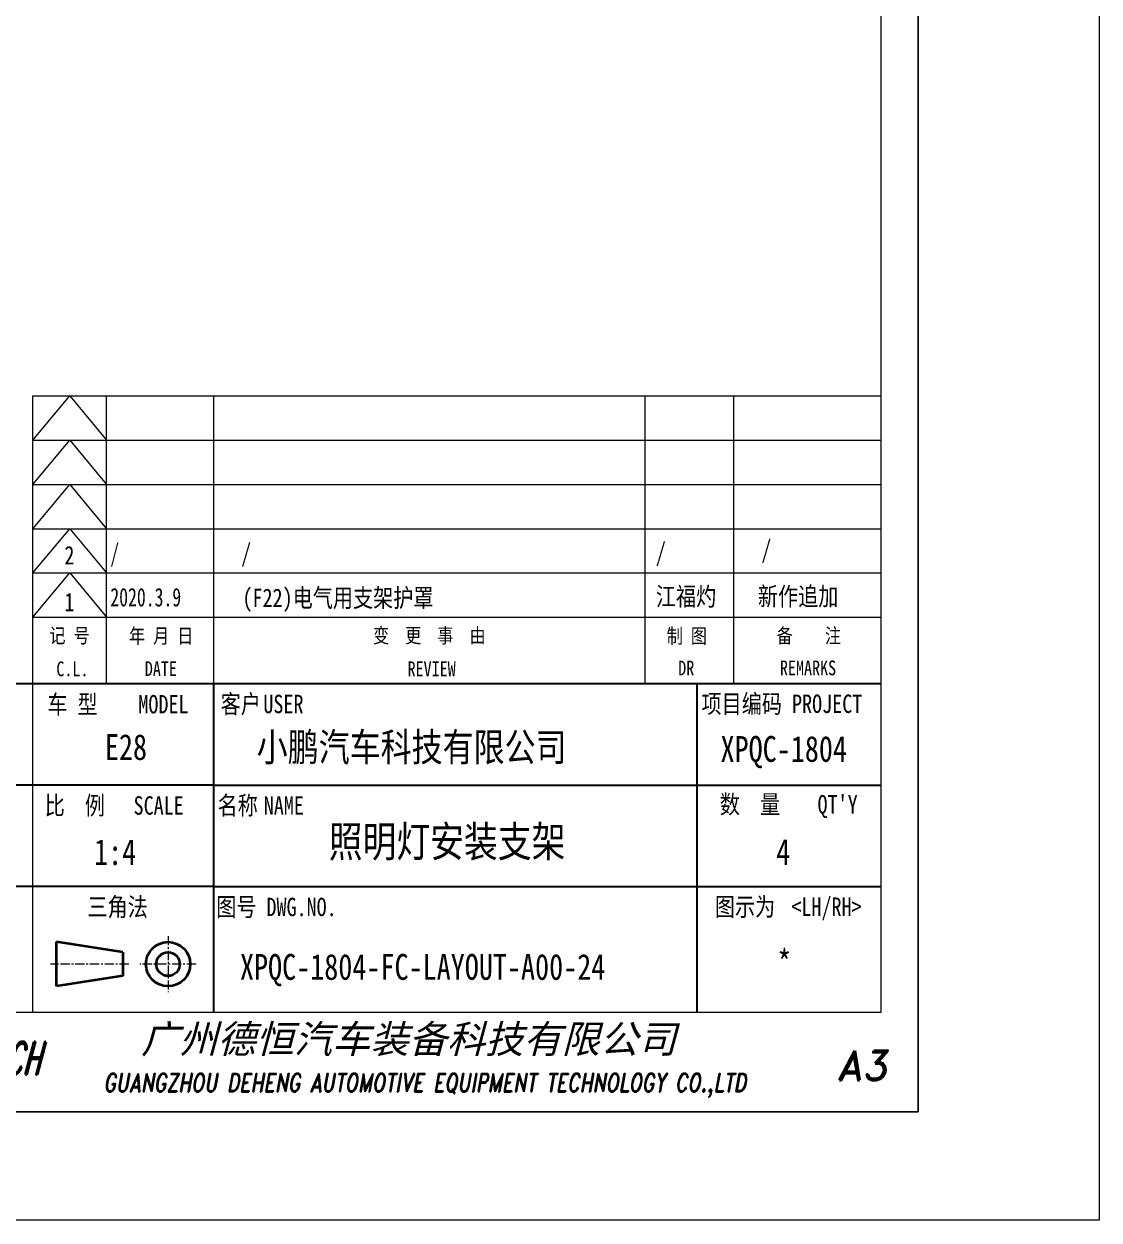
# Model space of a CAD drawing. Header units: millimetres. Extents: x -24189 to 119503, y -125094 to -79532.
# Drawn here: x 118920 to 119503, y -81852 to -81204 of the extents above; entities that cross this region are included whole.
import ezdxf
from ezdxf.enums import TextEntityAlignment as Align

# ---------------------------------------------------------------- set-up
doc = ezdxf.new("R2010")
doc.units = ezdxf.units.MM
doc.header["$LTSCALE"] = 0.5
doc.linetypes.add('AM_ISO08W050x2', pattern=[9, 6, -0.75, 1.5, -0.75])
doc.linetypes.add('CENTER', pattern=[2, 1.25, -0.25, 0.25, -0.25])
for name, color, linetype, lineweight in [('中心线', 2, 'AM_ISO08W050x2', 18), ('图框', 7, 'Continuous', 18), ('标注线', 3, 'Continuous', 18)]:
    doc.layers.add(name, color=color, linetype=linetype, lineweight=lineweight)
for name, color, linetype in [('图\\M+19E79\\M+195B6\\M+18E9A', 7, 'Continuous'), ('图号', 7, 'Continuous'), ('图名', 7, 'Continuous'), ('数量', 7, 'Continuous'), ('车型', 7, 'Continuous')]:
    doc.layers.add(name, color=color, linetype=linetype)
doc.layers.add('打印', color=7, linetype='Continuous', lineweight=15, plot=False)
doc.layers.add('打印-禁用', color=7, linetype='Continuous', lineweight=15, plot=False)
doc.styles.add('STYLE1', font='')
doc.styles.add('国标', font='simfang.ttf', dxfattribs={"width": 0.8})
doc.styles.add('标题\\M+18E9A', font='romand.shx', dxfattribs={"oblique": 10, "bigfont": 'bigfont.shx'})
doc.styles.get('STYLE1').set_extended_font_data('SimSun')

# ---------------------------------------------------------------- blocks, each defined once
blk = doc.blocks.new('GZDEH零件A3图框V01版')
at = {"layer": '中心线', "color": 1, "linetype": 'CENTER', "lineweight": 5, "ltscale": 2}
for p, q in [((3175.82, -1822.66), (3175.82, -1830.26)), ((3170.49, -1826.46), (3159.89, -1826.46)), ((3179.62, -1826.46), (3172.02, -1826.46))]:
    blk.add_line(p, q, dxfattribs=at)
at = {"layer": '图\\M+19E79\\M+195B6\\M+18E9A', "color": 7}
blk.add_line((3272.49, -1788.46), (3092.49, -1788.46), dxfattribs=at)
at = {"layer": '图\\M+19E79\\M+195B6\\M+18E9A', "color": 9}
for p, q in [((3272.49, -1788.46), (3092.49, -1788.46)), ((3181.99, -1788.46), (3181.99, -1832.96)), ((3247.49, -1788.46), (3247.49, -1832.96)), ((3181.99, -1802.21), (3092.49, -1802.21)), ((3181.99, -1802.21), (3272.49, -1802.21)), ((3181.99, -1815.96), (3092.49, -1815.96)), ((3181.99, -1815.96), (3272.49, -1815.96))]:
    blk.add_line(p, q, dxfattribs=at)
at = {"layer": '图框', "linetype": 'Continuous'}
for p, q in [((3272.49, -1832.96), (3272.49, -1554.46)), ((3157.49, -1749.46), (3272.49, -1749.46)), ((3157.49, -1832.96), (3157.49, -1749.46)), ((2882.49, -1832.96), (3272.49, -1832.96))]:
    blk.add_line(p, q, dxfattribs=at)
at = {"layer": '图框', "color": 9}
for p, q in [((3157.49, -1755.46), (3162.49, -1749.46)), ((3162.49, -1749.46), (3167.49, -1755.46)), ((3167.49, -1788.46), (3167.49, -1749.46)), ((3240.49, -1788.46), (3240.49, -1749.46)), ((3252.49, -1749.46), (3252.49, -1788.46)), ((3157.49, -1755.46), (3272.49, -1755.46)), ((3157.49, -1761.46), (3162.49, -1755.46)), ((3162.49, -1755.46), (3167.49, -1761.46)), ((3157.49, -1761.46), (3272.49, -1761.46)), ((3157.49, -1767.46), (3162.49, -1761.46)), ((3162.49, -1761.46), (3167.49, -1767.46)), ((3157.49, -1767.46), (3272.49, -1767.46)), ((3157.49, -1773.46), (3162.49, -1767.46)), ((3162.49, -1767.46), (3167.49, -1773.46)), ((3157.49, -1773.46), (3272.49, -1773.46)), ((3157.49, -1779.46), (3162.49, -1773.46)), ((3162.49, -1773.46), (3167.49, -1779.46)), ((3157.49, -1779.46), (3272.49, -1779.46))]:
    blk.add_line(p, q, dxfattribs=at)
at = {"layer": '图框', "color": 9, "linetype": 'Continuous'}
blk.add_line((3181.99, -1749.46), (3181.99, -1832.96), dxfattribs=at)
at = {"layer": '图框', "color": 2, "linetype": 'ByBlock', "lineweight": 35}
for p, q in [((3169.69, -1824.86), (3160.69, -1823.46)), ((3160.69, -1829.46), (3160.69, -1823.46)), ((3169.69, -1824.86), (3169.69, -1828.06)), ((3169.69, -1828.06), (3160.69, -1829.46))]:
    blk.add_line(p, q, dxfattribs=at)
for radius in [3, 1.6]:
    blk.add_circle((3175.82, -1826.46), radius, dxfattribs=at)
at = {"layer": '打印-禁用', "linetype": 'Continuous'}
for p, q in [((3277.49, -1846.46), (3277.49, -1549.46)), ((2857.49, -1846.46), (3277.49, -1846.46))]:
    blk.add_line(p, q, dxfattribs=at)
at = {"layer": '图\\M+19E79\\M+195B6\\M+18E9A', "color": 9, "style": '国标', "width": 0.8}
for s, p in [('车 型', (3162.87, -1791.2)), ('MODEL', (3175.2, -1791.24))]:
    blk.add_text(s, height=2.5, dxfattribs=at).set_placement(p, align=Align.MIDDLE)
for s, p in [('客户', (3185.68, -1792.46)), ('USER', (3191.46, -1792.46))]:
    blk.add_text(s, height=2.5, dxfattribs=at).set_placement(p, align=Align.CENTER)
for s, p in [('项目编码 PROJECT', (3248.13, -1792.43)), ('比  例\u3000', (3159.1, -1806.21)), ('SCALE', (3171.15, -1806.21)), ('名称\u3000', (3182.54, -1806.21)), ('NAME', (3188.8, -1806.21)), ('数  量', (3250.61, -1806.05)), ("QT'Y ", (3263.86, -1806.05)), ('三角法', (3164.9, -1819.96)), ('图号', (3182.36, -1819.96)), ('DWG.NO.', (3189.16, -1819.96)), ('图示为', (3249.94, -1819.93)), ('<LH/RH>', (3260.31, -1819.93))]:
    blk.add_text(s, height=2.5, dxfattribs=at).set_placement(p)
at = {"layer": '图\\M+19E79\\M+195B6\\M+18E9A', "color": 7, "lineweight": -3, "style": 'STYLE1', "oblique": 15}
blk.add_text('广州德恒汽车装备科技有限公司', height=3.8, dxfattribs=at).set_placement((3172.16, -1838.51))
at = {"layer": '图\\M+19E79\\M+195B6\\M+18E9A', "color": 7, "style": '标题\\M+18E9A'}
for s, height, oblique, width, p in [('DEH-TECH', 4.4, 15, 0.6, (3149.16, -1839.21)), ('GUANGZHOU DEHENG AUTOMOTIVE EQUIPMENT TECHNOLOGY CO.,LTD ', 2.5, 10, 0.75, (3211.26, -1842.9))]:
    blk.add_text(s, height=height, dxfattribs=dict(at, oblique=oblique, width=width)).set_placement(p, align=Align.MIDDLE)
at = {"layer": '图\\M+19E79\\M+195B6\\M+18E9A', "color": 7, "style": '标题\\M+18E9A', "oblique": 10}
blk.add_text('A3', height=4, dxfattribs=at).set_placement((3269.91, -1840.2), align=Align.MIDDLE)
at = {"layer": '图框', "color": 9, "style": '国标', "width": 0.8}
for s, p in [('记 号', (3162.47, -1782.94)), ('年 月 日', (3174.9, -1782.98)), ('变  更  事  由', (3211.24, -1782.93)), ('C.L.', (3162.86, -1787.45)), ('DATE', (3174.85, -1787.42)), ('REVIEW', (3211.55, -1787.45))]:
    blk.add_text(s, height=2, dxfattribs=at).set_placement(p, align=Align.CENTER)
for s, p in [('制 图', (3246.15, -1781.95)), ('备    注', (3262.68, -1781.92)), ('DR', (3246.06, -1786.34)), ('REMARKS', (3262.57, -1786.32))]:
    blk.add_text(s, height=2, dxfattribs=at).set_placement(p, align=Align.MIDDLE)
blk = doc.blocks.new('DEH A3')
at = {"layer": '图框'}
blk.add_blockref('GZDEH零件A3图框V01版', (-2857.49, 1846.46), dxfattribs=at)

msp = doc.modelspace()

# ---------------------------------------------------------------- linework, layer by layer
at = {"layer": '打印'}
msp.add_lwpolyline([(117725.181, -80605.578), (119405.181, -80605.578), (119405.181, -81793.578), (117725.181, -81793.578)], close=True, dxfattribs=at)
at = {"layer": '标注线'}
msp.add_lwpolyline([(117624.301, -80555.641), (119503.306, -80555.641), (119503.306, -81852.309), (117624.301, -81852.309)], close=True, dxfattribs=at)

# ---------------------------------------------------------------- block references
at = {"layer": '图框', "xscale": 4, "yscale": 4, "zscale": 4}
msp.add_blockref('DEH A3', (117725.181, -81793.578), dxfattribs=at)

# ---------------------------------------------------------------- texts
at = {"layer": '图\\M+19E79\\M+195B6\\M+18E9A', "color": 3, "style": '国标'}
for s, height, width, p in [('2', 10, 0.8, (118942.292, -81496.953)), ('/', 10, 0.705904, (118967.22, -81495.69)), ('/', 10, 0.8, (119038.162, -81495.69)), ('/', 10, 0.8, (119262.982, -81495.295)), ('/', 10, 0.8, (119320.162, -81493.812)), ('江福灼', 10, 0.8, (119262.982, -81519.295)), ('新作追加', 10, 0.8, (119318.308, -81519.252)), ('1', 10, 0.8, (118942.248, -81522.393)), ('2020.3.9', 10, 0.705904, (118967.22, -81519.69)), ('(F22)电气用支架护罩', 10, 0.8, (119038.85, -81520.029)), ('小鹏汽车科技有限公司', 15.4, 0.8, (119046.561, -81603.655)), ('XPQC-1804', 14, 0.8, (119298.049, -81603.939)), ('1:4', 14, 0.8, (118958.383, -81659.846))]:
    msp.add_text(s, height=height, dxfattribs=dict(at, width=width)).set_placement(p)
at = {"layer": '图\\M+19E79\\M+195B6\\M+18E9A', "color": 3, "style": '国标', "width": 0.8}
msp.add_text('*', height=14, dxfattribs=at).set_placement((119332.668, -81719.913), align=Align.CENTER)
at = {"layer": '图号', "color": 3, "style": '国标', "width": 0.8}
msp.add_text('XPQC-1804-FC-LAYOUT-A00-24', height=14, dxfattribs=at).set_placement((119037.499, -81722.085))
at = {"layer": '图名', "color": 3, "style": '国标', "width": 0.8}
msp.add_text('照明灯安装支架', height=16.8, dxfattribs=at).set_placement((119149.789, -81655.524), align=Align.CENTER)
at = {"layer": '数量', "color": 3, "style": '国标', "width": 0.8}
msp.add_text('4', height=14, dxfattribs=at).set_placement((119332.053, -81659.785), align=Align.CENTER)
at = {"layer": '车型', "color": 3, "style": '国标', "width": 0.8}
msp.add_text('E28', height=14, dxfattribs=at).set_placement((118975.7, -81602.928), align=Align.CENTER)

doc.saveas('drawing.dxf')
